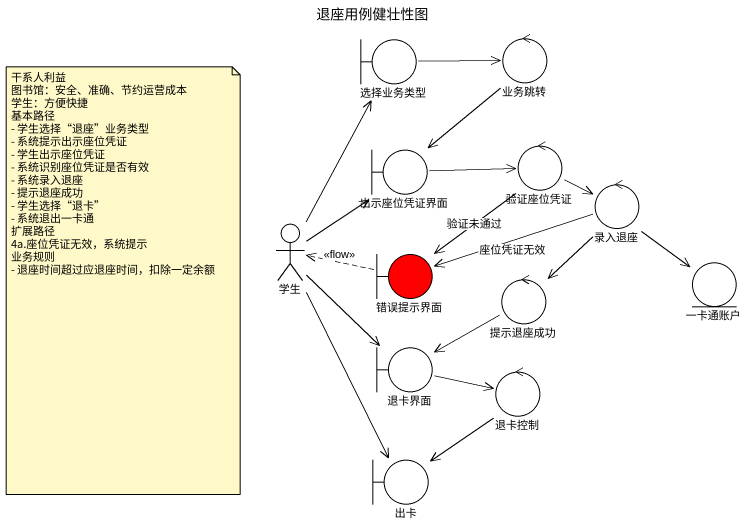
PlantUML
@startuml
title 退座用例健壮性图
boundary 选择业务类型
control 业务跳转
boundary 出示座位凭证界面
control 验证座位凭证
actor 学生
control 录入退座
boundary 错误提示界面 #FF0000
entity 一卡通账户
control 提示退座成功
boundary 退卡界面
control 退卡控制
boundary 出卡
选择业务类型 -right-> 业务跳转
业务跳转 --> 出示座位凭证界面
出示座位凭证界面 -right-> 验证座位凭证
验证座位凭证 -right-> 录入退座
验证座位凭证 --> 错误提示界面 : 验证未通过
学生 -up-> 选择业务类型
学生 -up-> 出示座位凭证界面
学生 --> 退卡界面
学生 --> 出卡
录入退座 -left-> 错误提示界面 : 座位凭证无效
录入退座 --> 一卡通账户
录入退座 --> 提示退座成功
错误提示界面 .left.> 学生 : <<flow>>
提示退座成功 -left-> 退卡界面
退卡界面 -right-> 退卡控制
退卡控制 --> 出卡
note as N1
  干系人利益
  图书馆：安全、准确、节约运营成本
  学生：方便快捷
  基本路径
  - 学生选择“退座”业务类型
  - 系统提示出示座位凭证
  - 学生出示座位凭证
  - 系统识别座位凭证是否有效
  - 系统录入退座
  - 提示退座成功
  - 学生选择“退卡”
  - 系统退出一卡通
  扩展路径
  4a.座位凭证无效，系统提示
  业务规则
  - 退座时间超过应退座时间，扣除一定余额
end note
@enduml
